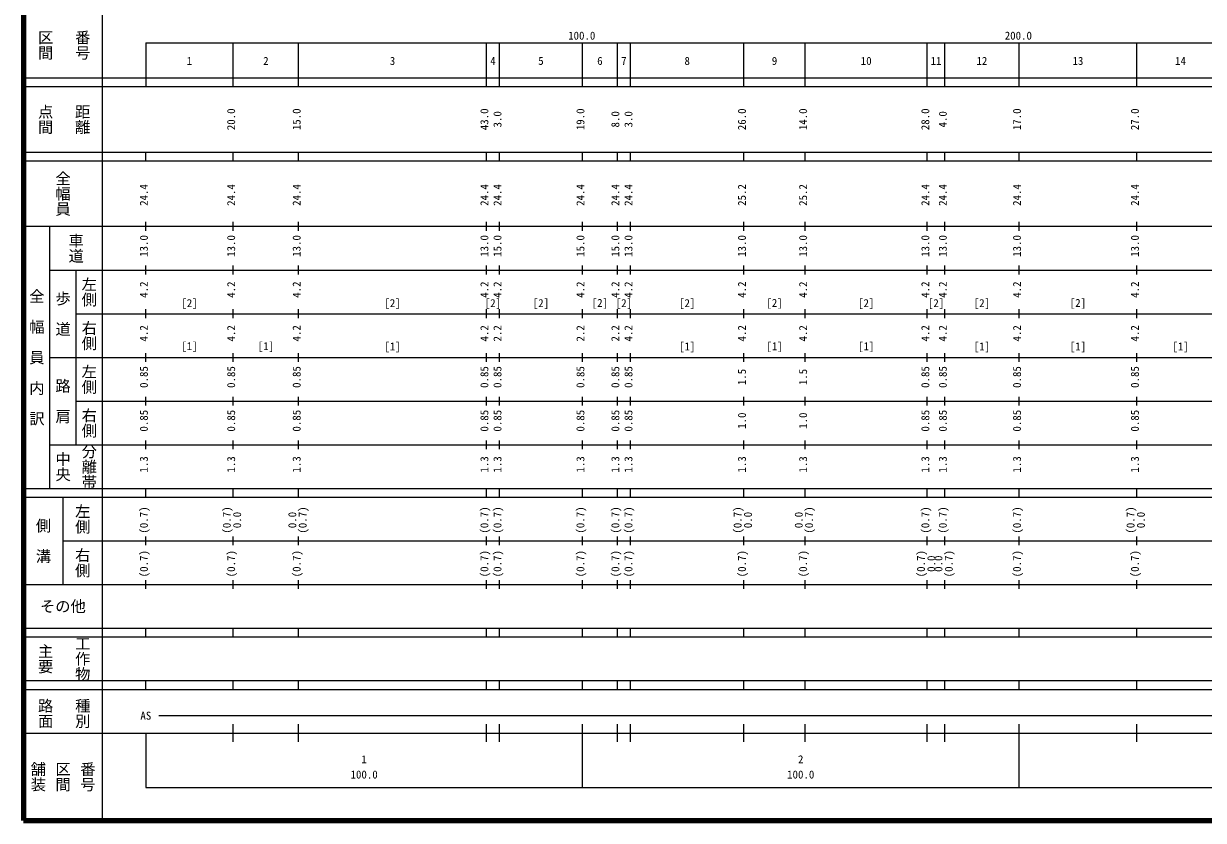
# Model space of a CAD drawing. Units: millimetres on the paper, enlarged 1000 times. Extents: x 40000 to 680000, y 20000 to 380000.
# Drawn here: x 40000 to 310235, y 20000 to 202409 of the extents above; entities that cross this region are included whole.
import ezdxf
from ezdxf.enums import TextEntityAlignment as Align

# ---------------------------------------------------------------- set-up
doc = ezdxf.new("R2010")
doc.units = ezdxf.units.MM
doc.header["$LTSCALE"] = 1000
doc.layers.add('M-TTL', color=2, linetype='Continuous', lineweight=140)
doc.layers.add('M-TTL-BAND', color=7, linetype='Continuous', lineweight=25)
doc.styles.add('@ＭＳ ゴシック', font='')
doc.styles.add('ＭＳ ゴシック', font='')
doc.styles.get('@ＭＳ ゴシック').set_extended_font_data('@MS Gothic')
doc.styles.get('ＭＳ ゴシック').set_extended_font_data('MS Gothic')

msp = doc.modelspace()

# ---------------------------------------------------------------- linework, layer by layer
at = {"layer": 'M-TTL'}
for p, q in [((40000, 380000), (40000, 20000)), ((40000, 20000), (680000, 20000))]:
    msp.add_line(p, q, dxfattribs=at)
at = {"layer": 'M-TTL-BAND'}
for p, q in [((58000, 370000), (58000, 20000)), ((68000, 198000), (579000, 198000)), ((68000, 198000), (68000, 188000)), ((88000, 188000), (88000, 198000)), ((103000, 188000), (103000, 198000)), ((146000, 188000), (146000, 198000)), ((149000, 188000), (149000, 198000)), ((168000, 188000), (168000, 198000)), ((176000, 188000), (176000, 198000)), ((179000, 188000), (179000, 198000)), ((205000, 188000), (205000, 198000)), ((219000, 188000), (219000, 198000)), ((247000, 188000), (247000, 198000)), ((251000, 188000), (251000, 198000)), ((268000, 188000), (268000, 198000)), ((295000, 188000), (295000, 198000)), ((40000, 190000), (579000, 190000)), ((40000, 188000), (579000, 188000)), ((40000, 173000), (579000, 173000)), ((68000, 171000), (68000, 173000)), ((88000, 171000), (88000, 173000)), ((103000, 171000), (103000, 173000)), ((146000, 171000), (146000, 173000)), ((149000, 171000), (149000, 173000)), ((168000, 171000), (168000, 173000)), ((176000, 171000), (176000, 173000)), ((179000, 171000), (179000, 173000)), ((205000, 171000), (205000, 173000)), ((219000, 171000), (219000, 173000)), ((247000, 171000), (247000, 173000)), ((251000, 171000), (251000, 173000)), ((268000, 171000), (268000, 173000)), ((295000, 171000), (295000, 173000)), ((40000, 171000), (579000, 171000)), ((68000, 155000), (68000, 157000)), ((88000, 155000), (88000, 157000)), ((103000, 155000), (103000, 157000)), ((146000, 155000), (146000, 157000)), ((149000, 155000), (149000, 157000)), ((168000, 155000), (168000, 157000)), ((176000, 155000), (176000, 157000)), ((179000, 155000), (179000, 157000)), ((205000, 155000), (205000, 157000)), ((219000, 155000), (219000, 157000)), ((247000, 155000), (247000, 157000)), ((251000, 155000), (251000, 157000)), ((268000, 155000), (268000, 157000)), ((295000, 155000), (295000, 157000)), ((40000, 156000), (579000, 156000)), ((46000, 96000), (46000, 156000)), ((46000, 146000), (579000, 146000)), ((52000, 146000), (52000, 106000)), ((68000, 145000), (68000, 147000)), ((88000, 145000), (88000, 147000)), ((103000, 145000), (103000, 147000)), ((146000, 145000), (146000, 147000)), ((149000, 145000), (149000, 147000)), ((168000, 145000), (168000, 147000)), ((176000, 145000), (176000, 147000)), ((179000, 145000), (179000, 147000)), ((205000, 145000), (205000, 147000)), ((219000, 145000), (219000, 147000)), ((247000, 145000), (247000, 147000)), ((251000, 145000), (251000, 147000)), ((268000, 145000), (268000, 147000)), ((295000, 145000), (295000, 147000)), ((52000, 136000), (579000, 136000)), ((68000, 135000), (68000, 137000)), ((88000, 135000), (88000, 137000)), ((103000, 135000), (103000, 137000)), ((146000, 135000), (146000, 137000)), ((149000, 135000), (149000, 137000)), ((168000, 135000), (168000, 137000)), ((176000, 135000), (176000, 137000)), ((179000, 135000), (179000, 137000)), ((205000, 135000), (205000, 137000)), ((219000, 135000), (219000, 137000)), ((247000, 135000), (247000, 137000)), ((251000, 135000), (251000, 137000)), ((268000, 135000), (268000, 137000)), ((295000, 135000), (295000, 137000)), ((46000, 126000), (579000, 126000)), ((68000, 125000), (68000, 127000)), ((88000, 125000), (88000, 127000)), ((103000, 125000), (103000, 127000)), ((146000, 125000), (146000, 127000)), ((149000, 125000), (149000, 127000)), ((168000, 125000), (168000, 127000)), ((176000, 125000), (176000, 127000)), ((179000, 125000), (179000, 127000)), ((205000, 125000), (205000, 127000)), ((219000, 125000), (219000, 127000)), ((247000, 125000), (247000, 127000)), ((251000, 125000), (251000, 127000)), ((268000, 125000), (268000, 127000)), ((295000, 125000), (295000, 127000)), ((68000, 115000), (68000, 117000)), ((88000, 115000), (88000, 117000)), ((103000, 115000), (103000, 117000)), ((146000, 115000), (146000, 117000)), ((149000, 115000), (149000, 117000)), ((168000, 115000), (168000, 117000)), ((176000, 115000), (176000, 117000)), ((179000, 115000), (179000, 117000)), ((205000, 115000), (205000, 117000)), ((219000, 115000), (219000, 117000)), ((247000, 115000), (247000, 117000)), ((251000, 115000), (251000, 117000)), ((268000, 115000), (268000, 117000)), ((295000, 115000), (295000, 117000)), ((52000, 116000), (579000, 116000)), ((46000, 106000), (579000, 106000)), ((68000, 105000), (68000, 107000)), ((88000, 105000), (88000, 107000)), ((103000, 105000), (103000, 107000)), ((146000, 105000), (146000, 107000)), ((149000, 105000), (149000, 107000)), ((168000, 105000), (168000, 107000)), ((176000, 105000), (176000, 107000)), ((179000, 105000), (179000, 107000)), ((205000, 105000), (205000, 107000)), ((219000, 105000), (219000, 107000)), ((247000, 105000), (247000, 107000)), ((251000, 105000), (251000, 107000)), ((268000, 105000), (268000, 107000)), ((295000, 105000), (295000, 107000)), ((40000, 96000), (579000, 96000)), ((68000, 94000), (68000, 96000)), ((88000, 94000), (88000, 96000)), ((103000, 94000), (103000, 96000)), ((146000, 94000), (146000, 96000)), ((149000, 94000), (149000, 96000)), ((168000, 94000), (168000, 96000)), ((176000, 94000), (176000, 96000)), ((179000, 94000), (179000, 96000)), ((205000, 94000), (205000, 96000)), ((219000, 94000), (219000, 96000)), ((247000, 94000), (247000, 96000)), ((251000, 94000), (251000, 96000)), ((268000, 94000), (268000, 96000)), ((295000, 94000), (295000, 96000)), ((40000, 94000), (579000, 94000)), ((49000, 94000), (49000, 74000)), ((49000, 84000), (579000, 84000)), ((68000, 83000), (68000, 85000)), ((88000, 83000), (88000, 85000)), ((103000, 83000), (103000, 85000)), ((146000, 83000), (146000, 85000)), ((149000, 83000), (149000, 85000)), ((168000, 83000), (168000, 85000)), ((176000, 83000), (176000, 85000)), ((179000, 83000), (179000, 85000)), ((205000, 83000), (205000, 85000)), ((219000, 83000), (219000, 85000)), ((247000, 83000), (247000, 85000)), ((251000, 83000), (251000, 85000)), ((268000, 83000), (268000, 85000)), ((295000, 83000), (295000, 85000)), ((40000, 74000), (579000, 74000)), ((68000, 73000), (68000, 75000)), ((88000, 73000), (88000, 75000)), ((103000, 73000), (103000, 75000)), ((146000, 73000), (146000, 75000)), ((149000, 73000), (149000, 75000)), ((168000, 73000), (168000, 75000)), ((176000, 73000), (176000, 75000)), ((179000, 73000), (179000, 75000)), ((205000, 73000), (205000, 75000)), ((219000, 73000), (219000, 75000)), ((247000, 73000), (247000, 75000)), ((251000, 73000), (251000, 75000)), ((268000, 73000), (268000, 75000)), ((295000, 73000), (295000, 75000)), ((40000, 64000), (579000, 64000)), ((68000, 62000), (68000, 64000)), ((88000, 62000), (88000, 64000)), ((103000, 62000), (103000, 64000)), ((146000, 62000), (146000, 64000)), ((149000, 62000), (149000, 64000)), ((168000, 62000), (168000, 64000)), ((176000, 62000), (176000, 64000)), ((179000, 62000), (179000, 64000)), ((205000, 62000), (205000, 64000)), ((219000, 62000), (219000, 64000)), ((247000, 62000), (247000, 64000)), ((251000, 62000), (251000, 64000)), ((268000, 62000), (268000, 64000)), ((295000, 62000), (295000, 64000)), ((40000, 62000), (579000, 62000)), ((40000, 52000), (579000, 52000)), ((68000, 50000), (68000, 52000)), ((88000, 50000), (88000, 52000)), ((103000, 50000), (103000, 52000)), ((146000, 50000), (146000, 52000)), ((149000, 50000), (149000, 52000)), ((168000, 50000), (168000, 52000)), ((176000, 50000), (176000, 52000)), ((179000, 50000), (179000, 52000)), ((205000, 50000), (205000, 52000)), ((219000, 50000), (219000, 52000)), ((247000, 50000), (247000, 52000)), ((251000, 50000), (251000, 52000)), ((268000, 50000), (268000, 52000)), ((295000, 50000), (295000, 52000)), ((40000, 50000), (579000, 50000)), ((71000, 44000), (565000, 44000)), ((88000, 38000), (88000, 42000)), ((103000, 38000), (103000, 42000)), ((146000, 38000), (146000, 42000)), ((149000, 38000), (149000, 42000)), ((168000, 27500), (168000, 42000)), ((176000, 38000), (176000, 42000)), ((179000, 38000), (179000, 42000)), ((205000, 38000), (205000, 42000)), ((219000, 38000), (219000, 42000)), ((247000, 38000), (247000, 42000)), ((251000, 38000), (251000, 42000)), ((268000, 27500), (268000, 42000)), ((295000, 38000), (295000, 42000)), ((40000, 40000), (579000, 40000)), ((68000, 40000), (68000, 27500)), ((68000, 27500), (579000, 27500))]:
    msp.add_line(p, q, dxfattribs=at)

# ---------------------------------------------------------------- texts
at = {"layer": 'M-TTL-BAND', "style": '@ＭＳ ゴシック'}
for s, p in [('区間', (45000, 197500)), ('番号', (53500, 197500)), ('点間', (45000, 180500)), ('距離', (53500, 180500)), ('全幅員', (49000, 163500)), ('車道', (52000, 151000)), ('左側', (55000, 141000)), ('全\u3000幅\u3000員\u3000内\u3000訳', (43000, 126000)), ('歩\u3000道', (49000, 136000)), ('右側', (55000, 131000)), ('左側', (55000, 121000)), ('路\u3000肩', (49000, 116000)), ('右側', (55000, 111000)), ('分離帯', (55000, 101000)), ('中央', (49000, 101000)), ('左側', (53500, 89000)), ('側\u3000溝', (44500, 84000)), ('右側', (53500, 79000)), ('主要', (45000, 57000)), ('工作物', (53500, 57000)), ('路面', (45000, 44500)), ('種別', (53500, 44500)), ('舗装', (43333, 30000)), ('区間', (49000, 30000)), ('番号', (54667, 30000))]:
    msp.add_text(s, height=2566, rotation=270, dxfattribs=at).set_placement(p, align=Align.MIDDLE_CENTER)
at = {"layer": 'M-TTL-BAND', "style": 'ＭＳ ゴシック'}
for s, p in [('100.0', (167844, 198195)), ('200.0', (267844, 198195)), ('1', (78000, 192405)), ('2', (95500, 192405)), ('3', (124500, 192405)), ('4', (147500, 192405)), ('5', (158500, 192405)), ('6', (172000, 192405)), ('7', (177500, 192405)), ('8', (192000, 192405)), ('9', (212000, 192405)), ('10', (233000, 192405)), ('11', (249000, 192405)), ('12', (259500, 192405)), ('13', (281500, 192405)), ('14', (305000, 192405)), ('[2]', (78000, 136961)), ('[2]', (124500, 136961)), ('[2]', (147500, 136961)), ('[2]', (158500, 136961)), ('[2]', (172000, 137002)), ('[2]', (177500, 136961)), ('[2]', (192000, 136961)), ('[2]', (212000, 137002)), ('[2]', (233000, 136961)), ('[2]', (249000, 136961)), ('[2]', (259500, 136961)), ('[2]', (281500, 137002)), ('[1]', (78000, 127103)), ('[1]', (95500, 127103)), ('[1]', (124500, 127044)), ('[1]', (192000, 127044)), ('[1]', (212000, 127077)), ('[1]', (233000, 127077)), ('[1]', (259500, 127044)), ('[1]', (281500, 127044)), ('[1]', (305000, 127044)), ('AS', (68000, 42500)), ('1', (118000, 32523)), ('2', (218000, 32523)), ('100.0', (118000, 29033)), ('100.0', (218000, 29033))]:
    msp.add_text(s, height=1833, dxfattribs=at).set_placement(p, align=Align.BOTTOM_CENTER)
for s, p in [('20.0', (89000, 180500)), ('15.0', (104000, 180500)), ('43.0', (147000, 180500)), ('3.0', (150000, 180500)), ('19.0', (169000, 180500)), ('8.0', (177000, 180500)), ('3.0', (180000, 180500)), ('26.0', (206000, 180500)), ('14.0', (220000, 180500)), ('28.0', (248000, 180500)), ('4.0', (252000, 180500)), ('17.0', (269000, 180500)), ('27.0', (296000, 180500)), ('24.4', (69000, 163174)), ('24.4', (89000, 163174)), ('24.4', (104000, 163174)), ('24.4', (147000, 163174)), ('24.4', (150000, 163174)), ('24.4', (169000, 163174)), ('24.4', (177000, 163174)), ('24.4', (180000, 163174)), ('25.2', (206000, 163174)), ('25.2', (220000, 163174)), ('24.4', (248000, 163174)), ('24.4', (252000, 163174)), ('24.4', (269000, 163174)), ('24.4', (296000, 163174)), ('13.0', (69000, 151500)), ('13.0', (89000, 151500)), ('13.0', (104000, 151500)), ('13.0', (147000, 151500)), ('15.0', (150000, 151500)), ('15.0', (169000, 151500)), ('15.0', (177000, 151500)), ('13.0', (180000, 151500)), ('13.0', (206000, 151500)), ('13.0', (220000, 151500)), ('13.0', (248000, 151500)), ('13.0', (252000, 151500)), ('13.0', (269000, 151500)), ('13.0', (296000, 151500)), ('4.2', (69000, 141500)), ('4.2', (89000, 141500)), ('4.2', (104000, 141500)), ('4.2', (147000, 141500)), ('4.2', (150000, 141500)), ('4.2', (169000, 141500)), ('4.2', (177000, 141500)), ('4.2', (180000, 141500)), ('4.2', (206000, 141500)), ('4.2', (220000, 141500)), ('4.2', (248000, 141500)), ('4.2', (252000, 141500)), ('4.2', (269000, 141500)), ('4.2', (296000, 141500)), ('4.2', (69000, 131500)), ('4.2', (89000, 131500)), ('4.2', (104000, 131500)), ('4.2', (147000, 131500)), ('2.2', (150000, 131500)), ('2.2', (169000, 131500)), ('2.2', (177000, 131500)), ('4.2', (180000, 131500)), ('4.2', (206000, 131500)), ('4.2', (220000, 131500)), ('4.2', (248000, 131500)), ('4.2', (252000, 131500)), ('4.2', (269000, 131500)), ('4.2', (296000, 131500)), ('0.85', (69000, 121500)), ('0.85', (89000, 121500)), ('0.85', (104000, 121500)), ('0.85', (147000, 121500)), ('0.85', (150000, 121500)), ('0.85', (169000, 121500)), ('0.85', (177000, 121500)), ('0.85', (180000, 121500)), ('1.5', (206000, 121500)), ('1.5', (220000, 121500)), ('0.85', (248000, 121500)), ('0.85', (252000, 121500)), ('0.85', (269000, 121500)), ('0.85', (296000, 121500)), ('0.85', (69000, 111500)), ('0.85', (89000, 111500)), ('0.85', (104000, 111500)), ('0.85', (147000, 111500)), ('0.85', (150000, 111500)), ('0.85', (169000, 111500)), ('0.85', (177000, 111500)), ('0.85', (180000, 111500)), ('0.85', (248000, 111500)), ('0.85', (252000, 111500)), ('0.85', (269000, 111500)), ('0.85', (296000, 111500)), ('1.0', (206000, 111500)), ('1.0', (220000, 111500)), ('1.3', (69000, 101500)), ('1.3', (89000, 101500)), ('1.3', (104000, 101500)), ('1.3', (147000, 101500)), ('1.3', (150000, 101500)), ('1.3', (169000, 101500)), ('1.3', (177000, 101500)), ('1.3', (180000, 101500)), ('1.3', (206000, 101500)), ('1.3', (220000, 101500)), ('1.3', (248000, 101500)), ('1.3', (252000, 101500)), ('1.3', (269000, 101500)), ('1.3', (296000, 101500)), ('(0.7)', (69000, 88764)), ('(0.7)', (88000, 88764)), ('0.0', (90370, 88764)), ('0.0', (103000, 88764)), ('(0.7)', (105370, 88764)), ('(0.7)', (147000, 88764)), ('(0.7)', (150000, 88764)), ('(0.7)', (169000, 88764)), ('(0.7)', (177000, 88764)), ('(0.7)', (180000, 88764)), ('(0.7)', (205000, 88764)), ('0.0', (207370, 88764)), ('0.0', (219000, 88764)), ('(0.7)', (221370, 88764)), ('(0.7)', (248000, 88764)), ('(0.7)', (252000, 88764)), ('(0.7)', (269000, 88764)), ('(0.7)', (295000, 88764)), ('0.0', (297370, 88764)), ('(0.7)', (69000, 78764)), ('(0.7)', (89000, 78764)), ('(0.7)', (104000, 78764)), ('(0.7)', (147000, 78764)), ('(0.7)', (150000, 78764)), ('(0.7)', (169000, 78764)), ('(0.7)', (177000, 78764)), ('(0.7)', (180000, 78764)), ('(0.7)', (206000, 78764)), ('(0.7)', (220000, 78764)), ('(0.7)', (247000, 78764)), ('(0.7)', (253370, 78764)), ('(0.7)', (269000, 78764)), ('(0.7)', (296000, 78764)), ('0.0', (249370, 78764)), ('0.0', (251000, 78764))]:
    msp.add_text(s, height=1833, rotation=90, dxfattribs=at).set_placement(p, align=Align.BOTTOM_CENTER)
msp.add_text('その他', height=2566, dxfattribs=at).set_placement((49000, 69000), align=Align.MIDDLE_CENTER)

doc.saveas('drawing.dxf')
